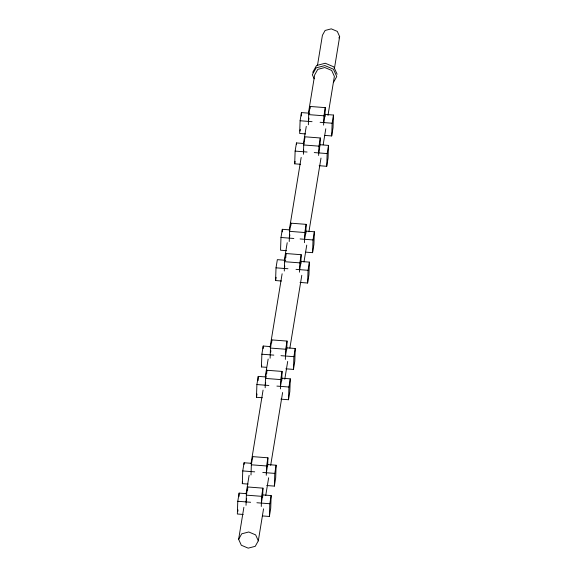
<?xml version="1.0" encoding="UTF-8"?>
<svg xmlns="http://www.w3.org/2000/svg" width="577" height="577" viewBox="0 0 577 577"><rect width="100%" height="100%" fill="white"/><g stroke="black" fill="none" stroke-linecap="round" stroke-linejoin="round"><path stroke-width="0.87" d="M246.653 493.688L239.123 493.104L237.782 501.276L237.349 513.999L243.205 514.453M239.008 496.501L239.123 493.104M248.175 484.103L242.318 483.656L242.751 470.933L244.093 462.761L251.622 463.338M244.035 464.456L244.093 462.761M246.033 505.315L246.379 495.145L247.721 486.974L262.961 488.149L262.636 497.468M247.605 490.363L247.721 486.974M251.002 474.965L251.348 464.802L252.69 456.631L267.93 457.799L267.634 466.274M252.632 458.318L252.69 456.631M262.319 397.726L256.462 397.279L256.902 384.556L258.236 376.384L266.603 377.026M258.092 380.625L258.236 376.384M266.451 367.318L261.431 366.929L261.871 354.206L263.206 346.034L270.736 346.611M263.119 348.58L263.206 346.034M265.175 387.744L265.499 378.425L266.834 370.254L282.074 371.422L281.749 380.741M261.273 506.483L261.619 496.321L262.961 488.149M266.718 373.636L266.834 370.254M270.115 358.245L270.469 348.075L271.803 339.903L287.043 341.079L286.755 349.547M266.271 475.289L266.588 465.971L267.93 457.799M271.717 342.442L271.803 339.903M281.432 281.006L275.575 280.552L276.015 267.829L277.349 259.657L285.716 260.299M262.636 515.946L269.38 516.465L269.82 503.743L271.154 495.571L262.723 494.922L261.388 503.094M271.154 495.571L270.721 508.294L269.38 516.465M289.849 229.891L282.319 229.307L280.985 237.479L280.545 250.202L286.401 250.656M282.232 231.853L282.319 229.307M266.762 485.531L274.356 486.115L274.789 473.392L276.123 465.221L267.692 464.572L266.358 472.743M276.123 465.221L275.691 477.944L274.356 486.115M284.295 271.017L284.612 261.698L285.947 253.527L301.187 254.702L300.869 264.021M280.415 388.912L280.732 379.594L282.074 371.422M285.803 257.76L285.947 253.527M289.236 241.518L289.582 231.348L290.916 223.176L306.156 224.352L305.839 233.671M285.355 359.413L285.702 349.244L287.043 341.079M290.83 225.722L290.916 223.176M300.545 164.279L294.688 163.825L295.128 151.102L296.463 142.937L303.992 143.514M296.405 144.632L296.463 142.937M280.905 399.154L288.5 399.738L288.933 387.016L290.274 378.844L281.843 378.195L280.501 386.366M290.274 378.844L289.834 391.567L288.5 399.738M309.799 113.229L301.432 112.587L300.098 120.759L299.665 133.482L305.514 133.929M301.317 115.977L301.432 112.587M285.882 368.811L293.469 369.395L293.902 356.665L295.244 348.501L286.812 347.852L285.471 356.023M295.244 348.501L294.804 361.224L293.469 369.395M303.408 154.29L303.726 144.971L305.06 136.807L320.3 137.975L320.069 144.748L318.728 152.919M299.528 272.193L299.845 262.867L301.187 254.702M308.349 124.791L308.695 114.628L310.037 106.456L325.269 107.625L324.952 116.943M304.468 242.686L304.815 232.524L306.156 224.352M309.943 108.995L310.037 106.456M300.026 282.434L307.613 283.018L308.046 270.296L309.387 262.124L300.956 261.475L299.614 269.647M309.387 262.124L308.947 274.847L307.613 283.018M305.839 252.149L312.583 252.668L313.015 239.945L314.357 231.774L305.925 231.125L304.584 239.296M314.357 231.774L313.917 244.497L312.583 252.668M318.641 155.465L318.966 146.147L320.3 137.975M323.61 125.115L323.935 115.797L325.269 107.625M319.139 165.707L326.726 166.291L327.159 153.569L328.501 145.397L320.069 144.748M328.501 145.397L328.061 158.12L326.726 166.291M324.952 135.422L331.696 135.941L332.128 123.218L333.47 115.047L325.039 114.397L323.697 122.569M333.47 115.047L333.037 127.769L331.696 135.941M237.753 511.554L238.02 509.917M242.318 483.656L242.585 482.019M256.462 397.279L256.996 394.012M261.431 366.929L261.698 365.291M275.575 280.552L276.116 277.285M294.688 163.825L295.092 161.38M300.062 131.029L300.328 129.392M263.552 508.849L258.316 540.822L255.243 546.318L248.204 548.15L241.323 545.243L238.64 539.307L243.876 507.334M246.054 494.02L249.113 475.369M251.002 463.821L263.069 390.117M265.254 376.795L268.161 359.038M270.05 347.491L282.124 273.779M284.302 260.465L287.209 242.701M289.25 230.266L301.172 157.449M303.351 144.127L306.264 126.37M308.443 113.049L314.696 74.859L317.776 69.363L324.815 67.531L331.688 70.437L334.371 76.373L327.974 115.45M317.465 65.504L322.42 35.269L325.111 30.458L331.277 28.85L337.3 31.396L339.651 36.596L334.408 68.613M246.148 501.925L246.682 498.651M265.261 385.198L265.665 382.746M270.635 352.396L270.901 350.766M284.382 268.471L284.778 266.019M289.351 238.128L289.885 234.853M303.495 151.751L303.762 150.114M308.464 121.401L308.998 118.134M265.737 495.528L268.644 477.77M270.678 465.336L282.607 392.519M284.786 379.197L287.692 361.433M289.878 348.119L301.8 275.294M303.978 261.972L306.748 245.102M308.926 231.781L320.992 158.076M323.178 144.755L325.796 128.772M312.705 72.341L316.528 65.526L325.262 63.246L333.794 66.853L337.127 74.224M338.879 37.967L339.651 36.596M333.347 82.619L336.744 76.553L333.412 69.19L324.88 65.583L316.146 67.855L312.323 74.678L314.176 78.775M238.64 539.307L241.72 533.812L248.759 531.98L255.633 534.879L258.316 540.822M308.695 114.628L323.935 115.797M300.098 120.759L312.049 121.675M320.112 122.295L332.128 123.218M303.726 144.971L318.966 146.147M295.128 151.102L307.079 152.025M314.249 152.573L327.159 153.569M289.582 231.348L304.815 232.524M280.985 237.479L293.83 238.467M300.105 238.95L313.015 239.945M284.612 261.698L299.845 262.867M276.015 267.829L287.966 268.745M296.03 269.365L308.046 270.296M270.469 348.075L285.702 349.244M261.871 354.206L273.823 355.122M280.992 355.677L293.902 356.665M265.499 378.425L280.732 379.594M256.902 384.556L268.853 385.472M276.917 386.092L288.933 387.016M251.348 464.802L266.588 465.971M242.751 470.933L254.702 471.849M262.773 472.469L274.789 473.392M246.379 495.145L261.619 496.321M237.782 501.276L250.634 502.264M256.902 502.747L269.82 503.743"/></g></svg>
